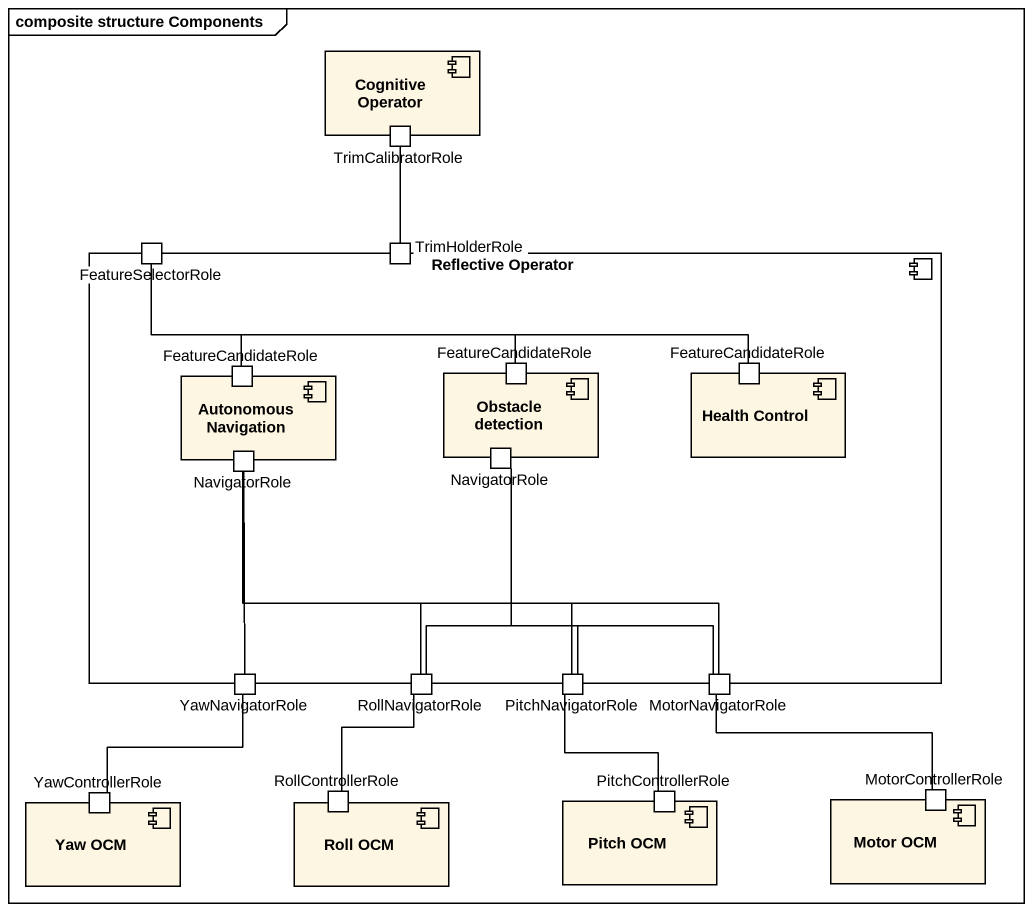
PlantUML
@startuml
mainframe composite structure Components
component "Cognitive Operator" as Cognitive_Operator {
  port TrimCalibratorRole
}
component "Reflective Operator" as Reflective_Operator {
  port FeatureSelectorRole
  port TrimHolderRole
  component "Autonomous Navigation" as Autonomous_Navigation {
    port FeatureCandidateRole
    port NavigatorRole
  }
  component "Obstacle detection" as Obstacle_detection {
    port "FeatureCandidateRole" as FeatureCandidateRole_2
    port "NavigatorRole" as NavigatorRole_2
  }
  component "Health Control" as Health_Control {
    port "FeatureCandidateRole" as FeatureCandidateRole_3
  }
  port YawNavigatorRole
  port RollNavigatorRole
  port PitchNavigatorRole
  port MotorNavigatorRole
}
component "Yaw OCM" as Yaw_OCM {
  port YawControllerRole
}
component "Roll OCM" as Roll_OCM {
  port RollControllerRole
}
component "Pitch OCM" as Pitch_OCM {
  port PitchControllerRole
}
component "Motor OCM" as Motor_OCM {
  port MotorControllerRole
}
TrimCalibratorRole -- TrimHolderRole
FeatureCandidateRole -up- FeatureSelectorRole
FeatureCandidateRole_2 -left- FeatureSelectorRole
FeatureCandidateRole_3 -left- FeatureSelectorRole
NavigatorRole -- YawNavigatorRole
NavigatorRole -- RollNavigatorRole
NavigatorRole -- PitchNavigatorRole
NavigatorRole -right- MotorNavigatorRole
NavigatorRole_2 -- RollNavigatorRole
NavigatorRole_2 -- PitchNavigatorRole
NavigatorRole_2 -- MotorNavigatorRole
YawNavigatorRole -- YawControllerRole
RollNavigatorRole -- RollControllerRole
PitchNavigatorRole -- PitchControllerRole
MotorNavigatorRole -right- MotorControllerRole
@enduml
